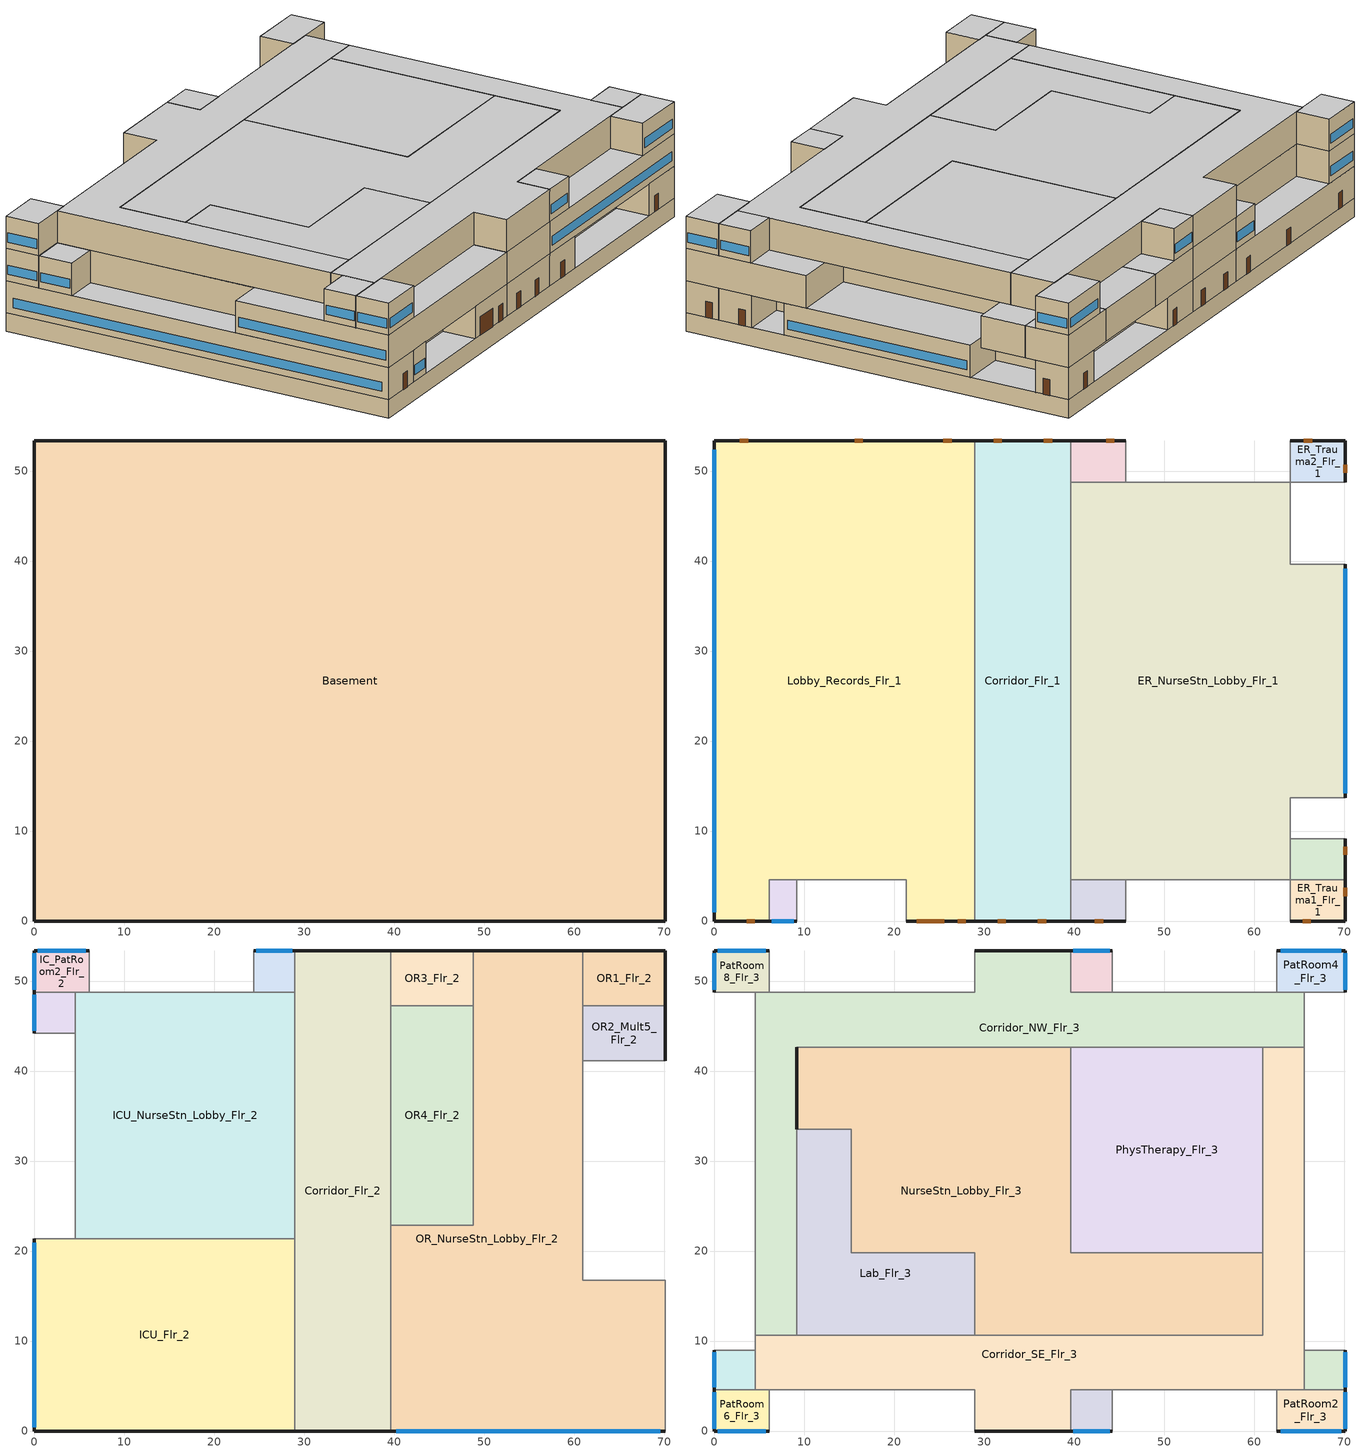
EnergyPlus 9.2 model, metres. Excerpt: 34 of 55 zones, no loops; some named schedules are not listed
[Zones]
Basement
 floor othersidecoefficients (ext_slab_8in_with_carpet): 70.1,53.34 70.1,0 0,0 0,53.34 z-2.44
 wall othersidecoefficients (basement_wall): 70.1,53.34 0,53.34 0,0 70.1,0 70.1,53.34 z-2.44:0
 ceiling adiabatic (int_slab_ceiling): 0,0 70.1,0 70.1,53.34 0,53.34 z0
ER_Exam1_Mult4_Flr_1
 floor adiabatic (int_slab_floor): 45.72,4.57 45.72,0 39.62,0 39.62,4.57 z0
 wall outside (nonres_ext_wall): 39.62,0 45.72,0 z0:4.27
 wall adiabatic (int_wall): 45.72,0 45.72,4.57 39.62,4.57 39.62,0 z0:4.27
 door (Swinging Door_con): 42.29,0 43.2,0 z0:2.13
 ceiling adiabatic (int_slab_ceiling): 39.62,4.57 39.62,0 45.72,0 45.72,4.57 z4.27
ER_Trauma1_Flr_1
 floor adiabatic (int_slab_floor): 70.1,4.57 70.1,0 64.01,0 64.01,4.57 z0
 wall outside (nonres_ext_wall): 64.01,0 70.1,0 70.1,4.57 z0:4.27
 wall adiabatic (int_wall): 70.1,4.57 64.01,4.57 64.01,0 z0:4.27
 door (Swinging Door_con): 70.1,2.76 70.1,3.67 / 65.38,0 66.29,0 z0:2.13
 ceiling adiabatic (int_slab_ceiling): 64.01,4.57 64.01,0 70.1,0 70.1,4.57 z4.27
ER_Exam3_Mult4_Flr_1
 floor adiabatic (int_slab_floor): 70.1,9.14 70.1,4.57 64.01,4.57 64.01,9.14 z0
 wall outside (nonres_ext_wall): 70.1,4.57 70.1,9.14 z0:4.27
 wall adiabatic (int_wall): 70.1,9.14 64.01,9.14 64.01,4.57 70.1,4.57 z0:4.27
 door (Swinging Door_con): 70.1,7.36 70.1,8.27 z0:2.13
 ceiling adiabatic (int_slab_ceiling): 64.01,9.14 64.01,4.57 70.1,4.57 70.1,9.14 z4.27
ER_Trauma2_Flr_1
 floor adiabatic (int_slab_floor): 70.1,53.34 70.1,48.77 64.01,48.77 64.01,53.34 z0
 wall outside (nonres_ext_wall): 70.1,48.77 70.1,53.34 64.01,53.34 z0:4.27
 wall adiabatic (int_wall): 64.01,53.34 64.01,48.77 70.1,48.77 z0:4.27
 door (Swinging Door_con): 70.1,49.79 70.1,50.7 / 66.43,53.34 65.52,53.34 z0:2.13
 ceiling adiabatic (int_slab_ceiling): 64.01,53.34 64.01,48.77 70.1,48.77 70.1,53.34 z4.27
ER_Triage_Mult4_Flr_1
 floor adiabatic (int_slab_floor): 45.72,53.34 45.72,48.77 39.62,48.77 39.62,53.34 z0
 wall outside (nonres_ext_wall): 45.72,53.34 39.62,53.34 z0:4.27
 wall adiabatic (int_wall): 39.62,53.34 39.62,48.77 45.72,48.77 45.72,53.34 z0:4.27
 door (Swinging Door_con): 44.45,53.34 43.53,53.34 z0:2.13
 ceiling adiabatic (int_slab_ceiling): 39.62,53.34 39.62,48.77 45.72,48.77 45.72,53.34 z4.27
Office1_Mult4_Flr_1
 floor adiabatic (int_slab_floor): 9.14,4.57 9.14,0 6.1,0 6.1,4.57 z0
 wall outside (nonres_ext_wall): 6.1,0 9.14,0 z0:4.27
 wall adiabatic (int_wall): 9.14,0 9.14,4.57 6.1,4.57 6.1,0 z0:4.27
 window (Window_U_0.42_SHGC_0.40): 6.41,0 8.84,0 z0.91:2.13
 ceiling adiabatic (int_slab_ceiling): 6.1,4.57 6.1,0 9.14,0 9.14,4.57 z4.27
Lobby_Records_Flr_1
 floor adiabatic (int_slab_floor): 0,0 0,53.34 28.96,53.34 28.96,0 21.34,0 21.34,4.57 6.1,4.57 6.1,0 z0
 wall outside (nonres_ext_wall): 28.96,53.34 0,53.34 0,0 6.1,0 / 21.34,0 28.96,0 z0:4.27
 wall adiabatic (int_wall): 6.1,0 6.1,4.57 21.34,4.57 21.34,0 z0:4.27
 wall to Corridor_Flr_1 (Air_Wall): 28.96,15.24 28.96,53.34 z0:4.27
 wall to Corridor_Flr_1 (int_wall): 28.96,0 28.96,15.24 z0:4.27
 window (Window_U_0.40_SHGC_0.38): 0,52.34 0,1 z0.91:2.13
 door (Swinging Door_con): 3.59,0 4.5,0 / 27.05,0 27.97,0 / 26.37,53.34 25.46,53.34 / 3.75,53.34 2.84,53.34 / 16.51,53.34 15.59,53.34 z0:2.13
 door (Overhead Door_con): 22.48,0 25.53,0 z0:2.44
 ceiling adiabatic (int_slab_ceiling): 0,0 6.1,0 6.1,4.57 21.34,4.57 21.34,0 28.96,0 28.96,53.34 0,53.34 z4.27
Corridor_Flr_1
 floor adiabatic (int_slab_floor): 39.62,53.34 39.62,0 28.96,0 28.96,53.34 z0
 wall outside (nonres_ext_wall): 39.62,53.34 28.96,53.34 / 28.96,0 39.62,0 z0:4.27
 wall adiabatic (int_wall): 39.62,0 39.62,53.34 z0:4.27
 door (Swinging Door_con): 35.95,0 36.87,0 / 31.97,53.34 31.05,53.34 / 31.5,0 32.41,0 / 37.53,53.34 36.62,53.34 z0:2.13
 ceiling adiabatic (int_slab_ceiling): 28.96,53.34 28.96,0 39.62,0 39.62,53.34 z4.27
ER_NurseStn_Lobby_Flr_1
 floor adiabatic (int_slab_floor): 39.62,4.57 39.62,48.77 64.01,48.77 64.01,39.62 70.1,39.62 70.1,13.72 64.01,13.72 64.01,4.57 z0
 wall outside (nonres_ext_wall): 70.1,13.72 70.1,39.62 z0:4.27
 wall adiabatic (int_wall): 70.1,39.62 64.01,39.62 64.01,48.77 39.62,48.77 39.62,4.57 64.01,4.57 64.01,13.72 70.1,13.72 z0:4.27
 window (Window_U_0.40_SHGC_0.38): 70.1,14.2 70.1,39.14 z0.91:2.13
 ceiling adiabatic (int_slab_ceiling): 39.62,4.57 64.01,4.57 64.01,13.72 70.1,13.72 70.1,39.62 64.01,39.62 64.01,48.77 39.62,48.77 z4.27
OR1_Flr_2
 floor adiabatic (int_slab_floor): 70.1,53.34 70.1,47.24 60.96,47.24 60.96,53.34 z4.27
 wall outside (nonres_ext_wall): 70.1,47.24 70.1,53.34 60.96,53.34 z4.27:8.54
 wall adiabatic (int_wall): 60.96,53.34 60.96,47.24 70.1,47.24 z4.27:8.54
 ceiling adiabatic (int_slab_ceiling): 60.96,53.34 60.96,47.24 70.1,47.24 70.1,53.34 z8.54
OR2_Mult5_Flr_2
 floor adiabatic (int_slab_floor): 70.1,47.24 70.1,41.15 60.96,41.15 60.96,47.24 z4.27
 wall outside (nonres_ext_wall): 70.1,41.15 70.1,47.24 z4.27:8.54
 wall adiabatic (int_wall): 70.1,47.24 60.96,47.24 60.96,41.15 70.1,41.15 z4.27:8.54
 ceiling adiabatic (int_slab_ceiling): 60.96,47.24 60.96,41.15 70.1,41.15 70.1,47.24 z8.54
OR3_Flr_2
 floor adiabatic (int_slab_floor): 48.77,53.34 48.77,47.24 39.62,47.24 39.62,53.34 z4.27
 wall outside (nonres_ext_wall): 48.77,53.34 39.62,53.34 z4.27:8.54
 wall adiabatic (int_wall): 39.62,53.34 39.62,47.24 48.77,47.24 48.77,53.34 z4.27:8.54
 ceiling adiabatic (int_slab_ceiling): 39.62,53.34 39.62,47.24 48.77,47.24 48.77,53.34 z8.54
OR4_Flr_2
 floor adiabatic (int_slab_floor): 48.77,47.24 48.77,22.86 39.62,22.86 39.62,47.24 z4.27
 wall adiabatic (int_wall): 48.77,47.24 39.62,47.24 39.62,22.86 48.77,22.86 48.77,47.24 z4.27:8.54
 ceiling adiabatic (int_slab_ceiling): 39.62,47.24 39.62,22.86 48.77,22.86 48.77,47.24 z8.54
IC_PatRoom1_Mult5_Flr_2
 floor adiabatic (int_slab_floor): 28.96,53.34 28.96,48.77 24.38,48.77 24.38,53.34 z4.27
 wall outside (nonres_ext_wall): 28.96,53.34 24.38,53.34 z4.27:8.54
 wall adiabatic (int_wall): 24.38,53.34 24.38,48.77 28.96,48.77 28.96,53.34 z4.27:8.54
 window (Window_U_0.40_SHGC_0.38): 28.68,53.34 24.66,53.34 z5.18:6.4
 ceiling adiabatic (int_slab_ceiling): 24.38,53.34 24.38,48.77 28.96,48.77 28.96,53.34 z8.54
IC_PatRoom2_Flr_2
 floor adiabatic (int_slab_floor): 6.1,53.34 6.1,48.77 0,48.77 0,53.34 z4.27
 wall outside (nonres_ext_wall): 6.1,53.34 0,53.34 0,48.77 z4.27:8.54
 wall adiabatic (int_wall): 0,48.77 6.1,48.77 6.1,53.34 z4.27:8.54
 window (Window_U_0.40_SHGC_0.38): 5.73,53.34 0.37,53.34 / 0,53.07 0,49.04 z5.18:6.4
 ceiling adiabatic (int_slab_ceiling): 0,53.34 0,48.77 6.1,48.77 6.1,53.34 z8.54
IC_PatRoom3_Mult6_Flr_2
 floor adiabatic (int_slab_floor): 4.57,48.77 4.57,44.2 0,44.2 0,48.77 z4.27
 wall outside (nonres_ext_wall): 0,48.77 0,44.2 z4.27:8.54
 wall adiabatic (int_wall): 0,44.2 4.57,44.2 4.57,48.77 0,48.77 z4.27:8.54
 window (Window_U_0.40_SHGC_0.38): 0,48.49 0,44.47 z5.18:6.4
 ceiling adiabatic (int_slab_ceiling): 0,48.77 0,44.2 4.57,44.2 4.57,48.77 z8.54
ICU_Flr_2
 floor adiabatic (int_slab_floor): 28.96,21.34 28.96,0 0,0 0,21.34 z4.27
 wall outside (nonres_ext_wall): 0,21.34 0,0 28.96,0 z4.27:8.54
 wall adiabatic (int_wall): 28.96,0 28.96,21.34 0,21.34 z4.27:8.54
 window (Window_U_0.40_SHGC_0.38): 0,20.94 0,0.4 z5.18:6.4
 ceiling adiabatic (int_slab_ceiling): 0,21.34 0,0 28.96,0 28.96,21.34 z8.54
ICU_NurseStn_Lobby_Flr_2
 floor adiabatic (int_slab_floor): 4.57,21.34 4.57,48.77 28.96,48.77 28.96,21.34 z4.27
 wall adiabatic (int_wall): 28.96,48.77 4.57,48.77 4.57,21.34 28.96,21.34 28.96,48.77 z4.27:8.54
 ceiling adiabatic (int_slab_ceiling): 4.57,21.34 28.96,21.34 28.96,48.77 4.57,48.77 z8.54
Corridor_Flr_2
 floor adiabatic (int_slab_floor): 39.62,53.34 39.62,0 28.96,0 28.96,53.34 z4.27
 wall outside (nonres_ext_wall): 39.62,53.34 28.96,53.34 / 28.96,0 39.62,0 z4.27:8.54
 wall adiabatic (int_wall): 39.62,0 39.62,53.34 / 28.96,53.34 28.96,0 z4.27:8.54
 ceiling adiabatic (int_slab_ceiling): 28.96,53.34 28.96,0 39.62,0 39.62,53.34 z8.54
OR_NurseStn_Lobby_Flr_2
 floor adiabatic (int_slab_floor): 39.62,0 39.62,22.86 48.77,22.86 48.77,53.34 60.96,53.34 60.96,16.76 70.1,16.76 70.1,0 z4.27
 wall outside (nonres_ext_wall): 60.96,53.34 48.77,53.34 / 39.62,0 70.1,0 z4.27:8.54
 wall adiabatic (int_wall): 48.77,53.34 48.77,22.86 39.62,22.86 39.62,0 / 70.1,0 70.1,16.76 60.96,16.76 60.96,53.34 z4.27:8.54
 window (Window_U_0.42_SHGC_0.40): 40.2,0 69.53,0 z5.18:6.4
 ceiling adiabatic (int_slab_ceiling): 39.62,0 70.1,0 70.1,16.76 60.96,16.76 60.96,53.34 48.77,53.34 48.77,22.86 39.62,22.86 z8.54
PatRoom1_Mult10_Flr_3
 floor adiabatic (int_slab_floor): 44.2,4.57 44.2,0 39.62,0 39.62,4.57 z8.54
 wall outside (res_ext_wall): 39.62,0 44.2,0 z8.54:12.8
 wall adiabatic (int_wall): 44.2,0 44.2,4.57 39.62,4.57 39.62,0 z8.54:12.8
 window (Window_U_0.42_SHGC_0.40): 39.9,0 43.92,0 z9.45:10.67
 ceiling adiabatic (int_slab_ceiling): 39.62,4.57 39.62,0 44.2,0 44.2,4.57 z12.8
PatRoom2_Flr_3
 floor adiabatic (int_slab_floor): 70.1,4.57 70.1,0 62.48,0 62.48,4.57 z8.54
 wall outside (res_ext_wall): 62.48,0 70.1,0 70.1,4.57 z8.54:12.8
 wall adiabatic (int_wall): 70.1,4.57 62.48,4.57 62.48,0 z8.54:12.8
 window (Window_U_0.40_SHGC_0.38): 70.1,0.27 70.1,4.3 z9.45:10.67
 window (Window_U_0.42_SHGC_0.40): 62.94,0 69.65,0 z9.45:10.67
 ceiling adiabatic (int_slab_ceiling): 62.48,4.57 62.48,0 70.1,0 70.1,4.57 z12.8
PatRoom3_Mult10_Flr_3
 floor adiabatic (int_slab_floor): 70.1,8.99 70.1,4.57 65.53,4.57 65.53,8.99 z8.54
 wall outside (res_ext_wall): 70.1,4.57 70.1,8.99 z8.54:12.8
 wall adiabatic (int_wall): 70.1,8.99 65.53,8.99 65.53,4.57 70.1,4.57 z8.54:12.8
 window (Window_U_0.40_SHGC_0.38): 70.1,4.84 70.1,8.73 z9.45:10.67
 ceiling adiabatic (int_slab_ceiling): 65.53,8.99 65.53,4.57 70.1,4.57 70.1,8.99 z12.8
PatRoom4_Flr_3
 floor adiabatic (int_slab_floor): 70.1,53.34 70.1,48.77 62.48,48.77 62.48,53.34 z8.54
 wall outside (res_ext_wall): 70.1,48.77 70.1,53.34 62.48,53.34 z8.54:12.8
 wall adiabatic (int_wall): 62.48,53.34 62.48,48.77 70.1,48.77 z8.54:12.8
 window (Window_U_0.40_SHGC_0.38): 69.65,53.34 62.94,53.34 / 70.1,49.04 70.1,53.07 z9.45:10.67
 ceiling adiabatic (int_slab_ceiling): 62.48,53.34 62.48,48.77 70.1,48.77 70.1,53.34 z12.8
PatRoom5_Mult10_Flr_3
 floor adiabatic (int_slab_floor): 44.2,53.34 44.2,48.77 39.62,48.77 39.62,53.34 z8.54
 wall outside (res_ext_wall): 44.2,53.34 39.62,53.34 z8.54:12.8
 wall adiabatic (int_wall): 39.62,53.34 39.62,48.77 44.2,48.77 44.2,53.34 z8.54:12.8
 window (Window_U_0.40_SHGC_0.38): 43.92,53.34 39.9,53.34 z9.45:10.67
 ceiling adiabatic (int_slab_ceiling): 39.62,53.34 39.62,48.77 44.2,48.77 44.2,53.34 z12.8
PhysTherapy_Flr_3
 floor adiabatic (int_slab_floor): 60.96,42.67 60.96,19.81 39.62,19.81 39.62,42.67 z8.54
 wall to Corridor_NW_Flr_3 (int_wall): 60.96,42.67 39.62,42.67 z8.54:12.8
 wall to Corridor_SE_Flr_3 (int_wall): 60.96,19.81 60.96,42.67 z8.54:12.8
 wall to NurseStn_Lobby_Flr_3 (int_wall): 39.62,42.67 39.62,19.81 60.96,19.81 z8.54:12.8
 ceiling adiabatic (int_slab_ceiling): 39.62,42.67 39.62,19.81 60.96,19.81 60.96,42.67 z12.8
PatRoom6_Flr_3
 floor adiabatic (int_slab_floor): 6.1,4.57 6.1,0 0,0 0,4.57 z8.54
 wall outside (res_ext_wall): 0,4.57 0,0 6.1,0 z8.54:12.8
 wall adiabatic (int_wall): 6.1,0 6.1,4.57 0,4.57 z8.54:12.8
 window (Window_U_0.42_SHGC_0.40): 0.37,0 5.73,0 z9.45:10.67
 window (Window_U_0.40_SHGC_0.38): 0,4.3 0,0.27 z9.45:10.67
 ceiling adiabatic (int_slab_ceiling): 0,4.57 0,0 6.1,0 6.1,4.57 z12.8
PatRoom7_Mult10_Flr_3
 floor adiabatic (int_slab_floor): 4.57,8.99 4.57,4.57 0,4.57 0,8.99 z8.54
 wall outside (res_ext_wall): 0,8.99 0,4.57 z8.54:12.8
 wall adiabatic (int_wall): 0,4.57 4.57,4.57 4.57,8.99 0,8.99 z8.54:12.8
 window (Window_U_0.40_SHGC_0.38): 0,8.73 0,4.84 z9.45:10.67
 ceiling adiabatic (int_slab_ceiling): 0,8.99 0,4.57 4.57,4.57 4.57,8.99 z12.8
PatRoom8_Flr_3
 floor adiabatic (int_slab_floor): 6.1,53.34 6.1,48.77 0,48.77 0,53.34 z8.54
 wall outside (res_ext_wall): 6.1,53.34 0,53.34 0,48.77 z8.54:12.8
 wall adiabatic (int_wall): 0,48.77 6.1,48.77 6.1,53.34 z8.54:12.8
 window (Window_U_0.40_SHGC_0.38): 5.73,53.34 0.37,53.34 / 0,53.07 0,49.04 z9.45:10.67
 ceiling adiabatic (int_slab_ceiling): 0,53.34 0,48.77 6.1,48.77 6.1,53.34 z12.8
NurseStn_Lobby_Flr_3
 floor adiabatic (int_slab_floor): 9.14,42.67 39.62,42.67 39.62,19.81 60.96,19.81 60.96,10.67 28.96,10.67 28.96,19.81 15.24,19.81 15.24,33.53 9.14,33.53 z8.54
 wall outside (Air_Wall): 9.14,42.67 9.14,33.53 z8.54:12.8
 wall to Corridor_NW_Flr_3 (Air_Wall): 39.62,42.67 9.14,42.67 z8.54:12.8
 wall to Corridor_SE_Flr_3 (Air_Wall): 28.96,10.67 60.96,10.67 60.96,19.81 z8.54:12.8
 wall to Lab_Flr_3 (int_wall): 9.14,33.53 15.24,33.53 15.24,19.81 28.96,19.81 28.96,10.67 z8.54:12.8
 ceiling adiabatic (int_slab_ceiling): 9.14,42.67 9.14,33.53 15.24,33.53 15.24,19.81 28.96,19.81 28.96,10.67 60.96,10.67 60.96,19.81 39.62,19.81 39.62,42.67 z12.8
Lab_Flr_3
 floor adiabatic (int_slab_floor): 9.14,33.53 15.24,33.53 15.24,19.81 28.96,19.81 28.96,10.67 9.14,10.67 z8.54
 wall to Corridor_SE_Flr_3 (int_wall): 9.14,10.67 28.96,10.67 z8.54:12.8
 wall to Corridor_NW_Flr_3 (int_wall): 9.14,33.58 9.14,10.67 z8.54:12.8
 ceiling adiabatic (int_slab_ceiling): 9.14,33.53 9.14,10.67 28.96,10.67 28.96,19.81 15.24,19.81 15.24,33.53 z12.8
Corridor_SE_Flr_3
 floor adiabatic (int_slab_floor): 4.57,4.57 4.57,10.67 60.96,10.67 60.96,42.67 65.53,42.67 65.53,4.57 39.62,4.57 39.62,0 28.96,0 28.96,4.57 z8.54
 wall outside (res_ext_wall): 28.96,0 39.62,0 z8.54:12.8
 wall adiabatic (int_wall): 39.62,0 39.62,4.57 65.53,4.57 65.53,42.67 / 4.57,10.67 4.57,4.57 28.96,4.57 28.96,0 z8.54:12.8
 wall to Corridor_NW_Flr_3 (Air_Wall): 65.53,42.67 60.96,42.67 / 9.14,10.67 4.57,10.67 z8.54:12.8
 ceiling adiabatic (int_slab_ceiling): 4.57,4.57 28.96,4.57 28.96,0 39.62,0 39.62,4.57 65.53,4.57 65.53,42.67 60.96,42.67 60.96,10.67 4.57,10.67 z12.8
Corridor_NW_Flr_3
 floor adiabatic (int_slab_floor): 4.57,10.67 4.57,48.77 28.96,48.77 28.96,53.34 39.62,53.34 39.62,48.77 65.53,48.77 65.53,42.67 9.14,42.67 9.14,10.67 z8.54
 wall outside (Air_Wall): 9.14,33.58 9.14,42.67 z8.54:12.8
 wall outside (res_ext_wall): 39.62,53.34 28.96,53.34 z8.54:12.8
 wall adiabatic (int_wall): 65.53,42.67 65.53,48.77 39.62,48.77 39.62,53.34 / 28.96,53.34 28.96,48.77 4.57,48.77 4.57,10.67 z8.54:12.8
 ceiling adiabatic (int_slab_ceiling): 4.57,10.67 9.14,10.67 9.14,42.67 65.53,42.67 65.53,48.77 39.62,48.77 39.62,53.34 28.96,53.34 28.96,48.77 4.57,48.77 z12.8
[Building]
Hospital: North Axis {deg}=-90; Terrain=City; Loads Convergence Tolerance Value=0.04; Temperature Convergence Tolerance Value {deltaC}=0.2; Solar Distribution=FullInteriorAndExterior; Maximum Number of Warmup Days=25; Minimum Number of Warmup Days=6
[Site:Location]
Xian_Shaanxi_CHN Design_Conditions: Latitude {deg}=34.3; Longitude {deg}=108.93; Time Zone {hr}=8; Elevation {m}=397.5
[SizingPeriod:DesignDay] Month=1; Day of Month=21; Day Type=WinterDesignDay; Daily Dry-Bulb Temperature Range {deltaC}=0; Dry-Bulb Temperature Range Modifier Type=DefaultMultipliers; Barometric Pressure {Pa}=96640; Wind Speed {m/s}=1.1; Wind Direction {deg}=70; Rain Indicator=No; Snow Indicator=No; Daylight Saving Time Indicator=No; Solar Model Indicator=ASHRAEClearSky; Sky Clearness=0
Name | Maximum Dry-Bulb Temperature {C} | Humidity Condition Type | Wetbulb or DewPoint at Maximum Dry-Bulb {C}
Xian Ann Htg 99.6% Condns DB | -6.3 | Wetbulb | -6.3
Xian Ann Htg 99% Condns DB | -4.8 | Wetbulb | -4.8
Xian Ann Hum_n 99.6% Condns DP=>MCDB | 1.6 | Dewpoint | -18.1
Xian Ann Hum_n 99% Condns DP=>MCDB | 1.7 | Dewpoint | -15.3
[Site:WaterMainsTemperature]
Calculation Method=Correlation; Annual Average Outdoor Air Temperature {C}=9.95; Maximum Difference In Monthly Average Outdoor Air Temperatures {deltaC}=23.7
[Material]
Name | Roughness | Thickness {m} | Conductivity {W/m-K} | Density {kg/m3} | Specific Heat {J/kg-K} | Thermal Absorptance | Solar Absorptance | Visible Absorptance
Std Wood 6inch | MediumSmooth | 0.15 | 0.12 | 540 | 1210 | 0.9 | 0.7 | 0.7
G01 13mm gypsum board | Smooth | 0.0127 | 0.16 | 800 | 1090 | 0.9 | 0.7 | 0.5
200mm Normalweight concrete wall; 200mm Normalweight concrete floor | MediumRough | 0.2032 | 2.31 | 2322 | 832
100mm Normalweight concrete floor | MediumRough | 0.1016 | 2.31 | 2322 | 832
M10 200mm concrete block basement wall | MediumRough | 0.2032 | 1.326 | 1842 | 912
[Material:NoMass] Thermal Absorptance=0.9; Solar Absorptance=0.7
Name | Roughness | Thermal Resistance {m2-K/W} | Visible Absorptance
Opaque Door panel_con | MediumRough | 0.475964 | 0.7
Overhead Door_con Panel | MediumRough | 0.567742 | 0.7
CP02 CARPET PAD | VeryRough | 0.21648 | 0.8
Air_Wall_Material | Rough | 0.207949
Nonres_Exterior_Wall_Insulation | MediumSmooth | 1.63975 | 0.7
Res_Exterior_Wall_Insulation | MediumSmooth | 1.88434 | 0.7
[WindowMaterial:Glazing] Optical Data Type=SpectralAverage; Infrared Transmittance at Normal Incidence=0; Front Side Infrared Hemispherical Emissivity=0.84
Name | Thickness {m} | Solar Transmittance at Normal Incidence | Front Side Solar Reflectance at Normal Incidence | Back Side Solar Reflectance at Normal Incidence | Visible Transmittance at Normal Incidence | Front Side Visible Reflectance at Normal Incidence | Back Side Visible Reflectance at Normal Incidence | Back Side Infrared Hemispherical Emissivity | Conductivity {W/m-K}
CLEAR 6MM | 0.006 | 0.775 | 0.071 | 0.071 | 0.881 | 0.08 | 0.08 | 0.84 | 0.9
LoE TINT 6MM | 0.006 | 0.36 | 0.093 | 0.2 | 0.5 | 0.035 | 0.054 | 0.1 | 0.9
Glass_102_LayerAvg | 0.003048 | 0.833848 | 0.0747638 | 0.0748545 | 0.89926 | 0.082563 | 0.082564 | 0.84 | 1
Glass_8652_LayerAvg | 0.003059 | 0.343691 | 0.298987 | 0.462105 | 0.487937 | 0.209449 | 0.306829 | 0.39 | 0.962
[WindowMaterial:Gas] Gas Type=Air
Name | Thickness {m}
AIR 6MM | 0.0063
Gap_1_W_0_0127 | 0.0127
[Construction]
Swinging Door_con: Opaque Door panel_con
Overhead Door_con: Overhead Door_con Panel
InteriorFurnishings: Std Wood 6inch
Air_Wall: Air_Wall_Material
int_wall: G01 13mm gypsum board, G01 13mm gypsum board
ext_slab_8in_with_carpet: 200mm Normalweight concrete floor, CP02 CARPET PAD
int_slab_floor: 100mm Normalweight concrete floor, CP02 CARPET PAD
int_slab_ceiling: CP02 CARPET PAD, 100mm Normalweight concrete floor
basement_wall: M10 200mm concrete block basement wall
nonres_ext_wall: 200mm Normalweight concrete wall, Nonres_Exterior_Wall_Insulation, G01 13mm gypsum board
res_ext_wall: 200mm Normalweight concrete wall, Res_Exterior_Wall_Insulation, G01 13mm gypsum board
Window_U_0.42_SHGC_0.40: LoE TINT 6MM, AIR 6MM, CLEAR 6MM
Window_U_0.40_SHGC_0.38: Glass_8652_LayerAvg, Gap_1_W_0_0127, Glass_102_LayerAvg
[Zone] Type=1; Floor Area {m2}=autocalculate; Part of Total Floor Area=YES
Name | Multiplier | Ceiling Height {m} | Volume {m3}
Basement | 1 | 2.439 | 9120.27
ER_Exam1_Mult4_Flr_1; ER_Exam3_Mult4_Flr_1; ER_Triage_Mult4_Flr_1 | 4 | 4.2683 | 118.96
ER_Trauma1_Flr_1; ER_Trauma2_Flr_1; IC_PatRoom2_Flr_2; PatRoom6_Flr_3; PatRoom8_Flr_3 | 1 | 4.2683 | 118.96
Office1_Mult4_Flr_1 | 5 | 4.2683 | 59.5
Lobby_Records_Flr_1 | 1 | 4.2683 | 6294.92
Corridor_Flr_1; Corridor_Flr_2 | 1 | 4.2683 | 2428.79
ER_NurseStn_Lobby_Flr_1 | 1 | 4.2683 | 5273.95
OR1_Flr_2; OR3_Flr_2 | 1 | 4.2683 | 237.91
OR2_Mult5_Flr_2 | 5 | 4.2683 | 237.91
OR4_Flr_2 | 1 | 4.2683 | 951.7
IC_PatRoom1_Mult5_Flr_2 | 5 | 4.2683 | 89.21
IC_PatRoom3_Mult6_Flr_2 | 6 | 4.2683 | 89.21
ICU_Flr_2 | 1 | 4.2683 | 2637.63
ICU_NurseStn_Lobby_Flr_2 | 1 | 4.2683 | 2854.51
OR_NurseStn_Lobby_Flr_2 | 1 | 4.2683 | 4322.24
PatRoom1_Mult10_Flr_3; PatRoom5_Mult10_Flr_3 | 10 | 4.2683 | 89.21
PatRoom2_Flr_3; PatRoom4_Flr_3 | 1 | 4.2683 | 148.71
PatRoom3_Mult10_Flr_3; PatRoom7_Mult10_Flr_3 | 10 | 4.2683 | 86.26
PhysTherapy_Flr_3 | 1 | 4.2683 | 2081.82
NurseStn_Lobby_Flr_3 | 1 | 4.2683 | 3866.25
Lab_Flr_3 | 1 | 4.2683 | 1129.43
Corridor_SE_Flr_3; Corridor_NW_Flr_3 | 1 | 4.2683 | 2418.88
[InternalMass] Construction=InteriorFurnishings
Name | Zone or ZoneList | Surface Area {m2}
Basement_InternalMass_1 | Basement | 7478.69
ER_Exam1_Mult4_Flr_1_InternalMass_1 | ER_Exam1_Mult4_Flr_1 | 55.7418
ER_Trauma1_Flr_1_InternalMass_1 | ER_Trauma1_Flr_1 | 55.7418
ER_Exam3_Mult4_Flr_1_InternalMass_1 | ER_Exam3_Mult4_Flr_1 | 55.7418
ER_Trauma2_Flr_1_InternalMass_1 | ER_Trauma2_Flr_1 | 55.7418
ER_Triage_Mult4_Flr_1_InternalMass_1 | ER_Triage_Mult4_Flr_1 | 55.7418
Office1_Mult4_Flr_1_InternalMass_1 | Office1_Mult4_Flr_1 | 27.8709
Lobby_Records_Flr_1_InternalMass_1 | Lobby_Records_Flr_1 | 2949.62
Corridor_Flr_1_InternalMass_1 | Corridor_Flr_1 | 1138.06
ER_NurseStn_Lobby_Flr_1_InternalMass_1 | ER_NurseStn_Lobby_Flr_1 | 2471.22
OR1_Flr_2_InternalMass_1 | OR1_Flr_2 | 111.4836
OR2_Mult5_Flr_2_InternalMass_1 | OR2_Mult5_Flr_2 | 111.4836
OR3_Flr_2_InternalMass_1 | OR3_Flr_2 | 111.4836
OR4_Flr_2_InternalMass_1 | OR4_Flr_2 | 445.9346
IC_PatRoom1_Mult5_Flr_2_InternalMass_1 | IC_PatRoom1_Mult5_Flr_2 | 41.8064
IC_PatRoom2_Flr_2_InternalMass_1 | IC_PatRoom2_Flr_2 | 55.7418
IC_PatRoom3_Mult6_Flr_2_InternalMass_1 | IC_PatRoom3_Mult6_Flr_2 | 41.8064
ICU_Flr_2_InternalMass_1 | ICU_Flr_2 | 1235.93
ICU_NurseStn_Lobby_Flr_2_InternalMass_1 | ICU_NurseStn_Lobby_Flr_2 | 1337.54
Corridor_Flr_2_InternalMass_1 | Corridor_Flr_2 | 1138.06
OR_NurseStn_Lobby_Flr_2_InternalMass_1 | OR_NurseStn_Lobby_Flr_2 | 2025.29
PatRoom1_Mult10_Flr_3_InternalMass_1 | PatRoom1_Mult10_Flr_3 | 41.8064
PatRoom2_Flr_3_InternalMass_1 | PatRoom2_Flr_3 | 69.6773
PatRoom3_Mult10_Flr_3_InternalMass_1 | PatRoom3_Mult10_Flr_3 | 40.4165
PatRoom4_Flr_3_InternalMass_1 | PatRoom4_Flr_3 | 69.6773
PatRoom5_Mult10_Flr_3_InternalMass_1 | PatRoom5_Mult10_Flr_3 | 41.8064
PhysTherapy_Flr_3_InternalMass_1 | PhysTherapy_Flr_3 | 975.4819
PatRoom6_Flr_3_InternalMass_1 | PatRoom6_Flr_3 | 55.7418
PatRoom7_Mult10_Flr_3_InternalMass_1 | PatRoom7_Mult10_Flr_3 | 40.4165
PatRoom8_Flr_3_InternalMass_1 | PatRoom8_Flr_3 | 55.7418
NurseStn_Lobby_Flr_3_InternalMass_1 | NurseStn_Lobby_Flr_3 | 1811.61
Lab_Flr_3_InternalMass_1 | Lab_Flr_3 | 529.5473
Corridor_SE_Flr_3_InternalMass_1 | Corridor_SE_Flr_3 | 1133.42
Corridor_NW_Flr_3_InternalMass_1 | Corridor_NW_Flr_3 | 1133.42
[SurfaceProperty:OtherSideCoefficients] Combined Convective/Radiative Film Coefficient {W/m2-K}=0; Constant Temperature {C}=1; Constant Temperature Coefficient=1; External Dry-Bulb Temperature Coefficient=0; Ground Temperature Coefficient=0; Wind Speed Coefficient=0; Zone Air Temperature Coefficient=0; Sinusoidal Variation of Constant Temperature Coefficient=No; Period of Sinusoidal Variation {hr}=24
Name | Constant Temperature Schedule
surfPropOthSdCoefBasementAvgWall | scheduleOSCBasementWallSurfaceTemp
surfPropOthSdCoefBasementAvgFloor | scheduleOSCBasementFloorTemp
surfPropOthSdCoefBasementUpperWall | scheduleOSCBasementUpperWallTemp
surfPropOthSdCoefBasementLowerWall | scheduleOSCBasementLowerWallTemp
[People] Number of People Calculation Method=People; Fraction Radiant=0.3; Sensible Heat Fraction=AUTOCALCULATE; Activity Level Schedule=ACTIVITY_SCH; Enable ASHRAE 55 Comfort Warnings=No; Mean Radiant Temperature Calculation Type=ZoneAveraged; Work Efficiency Schedule=WORK_EFF_SCH; Clothing Insulation Calculation Method=ClothingInsulationSchedule; Clothing Insulation Schedule=CLOTHING_SCH; Air Velocity Schedule=AIR_VELO_SCH; Thermal Comfort Model 1 Type=FANGER
Name | Zone or ZoneList | Number of People Schedule | Number of People
Basement | Basement | BLDG_OCC_SCH | 100.5885
ER_Exam1_Mult4_Flr_1 | ER_Exam1_Mult4_Flr_1 | BLDG_OCC_EXTD_SCH | 5.9976
ER_Trauma1_Flr_1 | ER_Trauma1_Flr_1 | BLDG_OCC_EXTD_SCH | 5.9976
ER_Exam3_Mult4_Flr_1 | ER_Exam3_Mult4_Flr_1 | BLDG_OCC_EXTD_SCH | 5.9976
ER_Trauma2_Flr_1 | ER_Trauma2_Flr_1 | BLDG_OCC_EXTD_SCH | 5.9976
ER_Triage_Mult4_Flr_1 | ER_Triage_Mult4_Flr_1 | BLDG_OCC_EXTD_SCH | 5.9976
Office1_Mult4_Flr_1 | Office1_Mult4_Flr_1 | BLDG_OCC_SCH | 1.05
Lobby_Records_Flr_1 | Lobby_Records_Flr_1 | BLDG_OCC_SCH | 21.1586
Corridor_Flr_1 | Corridor_Flr_1 | BLDG_OCC_EXTD_SCH | 6.1228
ER_NurseStn_Lobby_Flr_1 | ER_NurseStn_Lobby_Flr_1 | BLDG_OCC_EXTD_SCH | 17.7269
OR1_Flr_2 | OR1_Flr_2 | BLDG_OCC_SCH | 2.9988
OR2_Mult5_Flr_2 | OR2_Mult5_Flr_2 | BLDG_OCC_SCH | 2.9988
OR3_Flr_2 | OR3_Flr_2 | BLDG_OCC_SCH | 2.9988
OR4_Flr_2 | OR4_Flr_2 | BLDG_OCC_SCH | 11.9956
IC_PatRoom1_Mult5_Flr_2 | IC_PatRoom1_Mult5_Flr_2 | BLDG_OCC_EXTD_SCH | 1.1244
IC_PatRoom2_Flr_2 | IC_PatRoom2_Flr_2 | BLDG_OCC_EXTD_SCH | 1.4994
IC_PatRoom3_Mult6_Flr_2 | IC_PatRoom3_Mult6_Flr_2 | BLDG_OCC_EXTD_SCH | 1.1244
ICU_Flr_2 | ICU_Flr_2 | BLDG_OCC_EXTD_SCH | 33.2462
ICU_NurseStn_Lobby_Flr_2 | ICU_NurseStn_Lobby_Flr_2 | BLDG_OCC_EXTD_SCH | 9.5946
Corridor_Flr_2 | Corridor_Flr_2 | BLDG_OCC_EXTD_SCH | 6.1228
OR_NurseStn_Lobby_Flr_2 | OR_NurseStn_Lobby_Flr_2 | BLDG_OCC_EXTD_SCH | 14.528
PatRoom1_Mult10_Flr_3 | PatRoom1_Mult10_Flr_3 | BLDG_OCC_EXTD_SCH | 1.1244
PatRoom2_Flr_3 | PatRoom2_Flr_3 | BLDG_OCC_EXTD_SCH | 1.8744
PatRoom3_Mult10_Flr_3 | PatRoom3_Mult10_Flr_3 | BLDG_OCC_EXTD_SCH | 1.0873
PatRoom4_Flr_3 | PatRoom4_Flr_3 | BLDG_OCC_EXTD_SCH | 1.8744
PatRoom5_Mult10_Flr_3 | PatRoom5_Mult10_Flr_3 | BLDG_OCC_EXTD_SCH | 1.1244
PhysTherapy_Flr_3 | PhysTherapy_Flr_3 | BLDG_OCC_SCH | 26.2404
PatRoom6_Flr_3 | PatRoom6_Flr_3 | BLDG_OCC_EXTD_SCH | 1.4994
PatRoom7_Mult10_Flr_3 | PatRoom7_Mult10_Flr_3 | BLDG_OCC_EXTD_SCH | 1.0873
PatRoom8_Flr_3 | PatRoom8_Flr_3 | BLDG_OCC_EXTD_SCH | 1.4994
NurseStn_Lobby_Flr_3 | NurseStn_Lobby_Flr_3 | BLDG_OCC_EXTD_SCH | 12.9952
Lab_Flr_3 | Lab_Flr_3 | BLDG_OCC_SCH | 14.2446
Corridor_SE_Flr_3 | Corridor_SE_Flr_3 | BLDG_OCC_EXTD_SCH | 6.0978
Corridor_NW_Flr_3 | Corridor_NW_Flr_3 | BLDG_OCC_EXTD_SCH | 6.0978
[Lights] Design Level Calculation Method=Watts/Area; Return Air Fraction=0; Fraction Radiant=0.7; Fraction Visible=0.2; Fraction Replaceable=1; Return Air Fraction Calculated from Plenum Temperature=No
Name | Zone or ZoneList | Schedule | Watts per Zone Floor Area {W/m2}
Basement_Lights | Basement | BLDG_LIGHT_OFFICE_BSMT_SCH | 8.50349
ER_Exam1_Mult4_Flr_1_Lights | ER_Exam1_Mult4_Flr_1 | BLDG_LIGHT_EXAM_SCH | 18.0834
ER_Trauma1_Flr_1_Lights | ER_Trauma1_Flr_1 | BLDG_LIGHT_EXTD_SCH | 18.0834
ER_Exam3_Mult4_Flr_1_Lights | ER_Exam3_Mult4_Flr_1 | BLDG_LIGHT_EXAM_SCH | 18.0834
ER_Trauma2_Flr_1_Lights | ER_Trauma2_Flr_1 | BLDG_LIGHT_EXTD_SCH | 18.0834
ER_Triage_Mult4_Flr_1_Lights | ER_Triage_Mult4_Flr_1 | BLDG_LIGHT_EXTD_SCH | 18.0834
Office1_Mult4_Flr_1_Lights | Office1_Mult4_Flr_1 | BLDG_LIGHT_OFFICE_SCH | 8.50349
Lobby_Records_Flr_1_Lights | Lobby_Records_Flr_1 | BLDG_LIGHT_LOBBYFLR1_SCH | 10.5594
Corridor_Flr_1_Lights | Corridor_Flr_1 | BLDG_LIGHT_CORRIDOR_SCH | 9.9028
ER_NurseStn_Lobby_Flr_1_Lights | ER_NurseStn_Lobby_Flr_1 | BLDG_LIGHT_NURSEFLR1_SCH | 9.53682
OR1_Flr_2_Lights | OR1_Flr_2 | BLDG_LIGHT_SCH | 23.3577
OR2_Mult5_Flr_2_Lights | OR2_Mult5_Flr_2 | BLDG_LIGHT_SCH | 23.3577
OR3_Flr_2_Lights | OR3_Flr_2 | BLDG_LIGHT_SCH | 23.3577
OR4_Flr_2_Lights | OR4_Flr_2 | BLDG_LIGHT_SCH | 23.3577
IC_PatRoom1_Mult5_Flr_2_Lights | IC_PatRoom1_Mult5_Flr_2 | BLDG_LIGHT_EXTD_SCH | 11.0868
IC_PatRoom2_Flr_2_Lights | IC_PatRoom2_Flr_2 | BLDG_LIGHT_EXTD_SCH | 11.0868
IC_PatRoom3_Mult6_Flr_2_Lights | IC_PatRoom3_Mult6_Flr_2 | BLDG_LIGHT_EXTD_SCH | 11.0868
ICU_Flr_2_Lights | ICU_Flr_2 | BLDG_LIGHT_EXTD_SCH | 11.0868
ICU_NurseStn_Lobby_Flr_2_Lights | ICU_NurseStn_Lobby_Flr_2 | BLDG_LIGHT_EXTD_SCH | 8.71877
Corridor_Flr_2_Lights | Corridor_Flr_2 | BLDG_LIGHT_CORRIDOR_SCH | 9.9028
OR_NurseStn_Lobby_Flr_2_Lights | OR_NurseStn_Lobby_Flr_2 | BLDG_LIGHT_NURSEFLR234_SCH | 9.94585
PatRoom1_Mult10_Flr_3_Lights | PatRoom1_Mult10_Flr_3 | BLDG_LIGHT_EXTD_SCH | 6.67362
PatRoom2_Flr_3_Lights | PatRoom2_Flr_3 | BLDG_LIGHT_EXTD_SCH | 6.67362
PatRoom3_Mult10_Flr_3_Lights | PatRoom3_Mult10_Flr_3 | BLDG_LIGHT_EXTD_SCH | 6.67362
PatRoom4_Flr_3_Lights | PatRoom4_Flr_3 | BLDG_LIGHT_EXTD_SCH | 6.67362
PatRoom5_Mult10_Flr_3_Lights | PatRoom5_Mult10_Flr_3 | BLDG_LIGHT_EXTD_SCH | 6.67362
PhysTherapy_Flr_3_Lights | PhysTherapy_Flr_3 | BLDG_LIGHT_RADIOLOGY_SCH | 9.04168
PatRoom6_Flr_3_Lights | PatRoom6_Flr_3 | BLDG_LIGHT_EXTD_SCH | 6.67362
PatRoom7_Mult10_Flr_3_Lights | PatRoom7_Mult10_Flr_3 | BLDG_LIGHT_EXTD_SCH | 6.67362
PatRoom8_Flr_3_Lights | PatRoom8_Flr_3 | BLDG_LIGHT_EXTD_SCH | 6.67362
NurseStn_Lobby_Flr_3_Lights | NurseStn_Lobby_Flr_3 | BLDG_LIGHT_NURSEFLR234_SCH | 9.94585
Lab_Flr_3_Lights | Lab_Flr_3 | BLDG_LIGHT_SCH | 15.6077
Corridor_SE_Flr_3_Lights | Corridor_SE_Flr_3 | BLDG_LIGHT_CORRIDOR_SCH | 9.9028
Corridor_NW_Flr_3_Lights | Corridor_NW_Flr_3 | BLDG_LIGHT_CORRIDOR_SCH | 9.9028
[ElectricEquipment] Design Level Calculation Method=EquipmentLevel; Fraction Latent=0; Fraction Radiant=0.5; Fraction Lost=0
Name | Zone or ZoneList | Schedule | Design Level {W}
Basement_MiscPlug_Equip | Basement | BLDG_EQUIP_SCH | 30176.5
ER_Exam1_Mult4_Flr_1_MiscPlug_Equip | ER_Exam1_Mult4_Flr_1 | BLDG_EQUIP_EXTD_SCH | 449.8365
ER_Trauma1_Flr_1_MiscPlug_Equip | ER_Trauma1_Flr_1 | BLDG_EQUIP_EXTD_SCH | 1199.56
ER_Exam3_Mult4_Flr_1_MiscPlug_Equip | ER_Exam3_Mult4_Flr_1 | BLDG_EQUIP_EXTD_SCH | 449.8365
ER_Trauma2_Flr_1_MiscPlug_Equip | ER_Trauma2_Flr_1 | BLDG_EQUIP_EXTD_SCH | 1199.56
ER_Triage_Mult4_Flr_1_MiscPlug_Equip | ER_Triage_Mult4_Flr_1 | BLDG_EQUIP_EXTD_SCH | 599.9803
Office1_Mult4_Flr_1_MiscPlug_Equip | Office1_Mult4_Flr_1 | BLDG_EQUIP_SCH | 164.9958
Lobby_Records_Flr_1_MiscPlug_Equip | Lobby_Records_Flr_1 | BLDG_EQUIP_SCH | 1592.8
ER_NurseStn_Lobby_Flr_1_MiscPlug_Equip | ER_NurseStn_Lobby_Flr_1 | BLDG_EQUIP_EXTD_SCH | 18077
OR1_Flr_2_MiscPlug_Equip | OR1_Flr_2 | BLDG_EQUIP_SCH | 2399.13
OR2_Mult5_Flr_2_MiscPlug_Equip | OR2_Mult5_Flr_2 | BLDG_EQUIP_SCH | 2399.13
OR3_Flr_2_MiscPlug_Equip | OR3_Flr_2 | BLDG_EQUIP_SCH | 2399.13
OR4_Flr_2_MiscPlug_Equip | OR4_Flr_2 | BLDG_EQUIP_SCH | 9596.51
IC_PatRoom1_Mult5_Flr_2_MiscPlug_Equip | IC_PatRoom1_Mult5_Flr_2 | BLDG_EQUIP_EXTD_SCH | 674.7548
IC_PatRoom2_Flr_2_MiscPlug_Equip | IC_PatRoom2_Flr_2 | BLDG_EQUIP_EXTD_SCH | 899.673
IC_PatRoom3_Mult6_Flr_2_MiscPlug_Equip | IC_PatRoom3_Mult6_Flr_2 | BLDG_EQUIP_EXTD_SCH | 674.7548
ICU_Flr_2_MiscPlug_Equip | ICU_Flr_2 | BLDG_EQUIP_EXTD_SCH | 19947.9
ICU_NurseStn_Lobby_Flr_2_MiscPlug_Equip | ICU_NurseStn_Lobby_Flr_2 | BLDG_EQUIP_EXTD_SCH | 14391.9
OR_NurseStn_Lobby_Flr_2_MiscPlug_Equip | OR_NurseStn_Lobby_Flr_2 | BLDG_EQUIP_EXTD_SCH | 11331.5
PatRoom1_Mult10_Flr_3_MiscPlug_Equip | PatRoom1_Mult10_Flr_3 | BLDG_EQUIP_EXTD_SCH | 449.8365
PatRoom2_Flr_3_MiscPlug_Equip | PatRoom2_Flr_3 | BLDG_EQUIP_EXTD_SCH | 749.7275
PatRoom3_Mult10_Flr_3_MiscPlug_Equip | PatRoom3_Mult10_Flr_3 | BLDG_EQUIP_EXTD_SCH | 434.8813
PatRoom4_Flr_3_MiscPlug_Equip | PatRoom4_Flr_3 | BLDG_EQUIP_EXTD_SCH | 749.7275
PatRoom5_Mult10_Flr_3_MiscPlug_Equip | PatRoom5_Mult10_Flr_3 | BLDG_EQUIP_EXTD_SCH | 449.8365
PhysTherapy_Flr_3_MiscPlug_Equip | PhysTherapy_Flr_3 | BLDG_EQUIP_SCH | 7872.14
PatRoom6_Flr_3_MiscPlug_Equip | PatRoom6_Flr_3 | BLDG_EQUIP_EXTD_SCH | 599.782
PatRoom7_Mult10_Flr_3_MiscPlug_Equip | PatRoom7_Mult10_Flr_3 | BLDG_EQUIP_EXTD_SCH | 434.8813
PatRoom8_Flr_3_MiscPlug_Equip | PatRoom8_Flr_3 | BLDG_EQUIP_EXTD_SCH | 599.782
NurseStn_Lobby_Flr_3_MiscPlug_Equip | NurseStn_Lobby_Flr_3 | BLDG_EQUIP_EXTD_SCH | 10136
Lab_Flr_3_MiscPlug_Equip | Lab_Flr_3 | BLDG_EQUIP_SCH | 11395.9
[Daylighting:Controls]
Lobby_Records_Flr_1_DaylCtrl: Zone=Lobby_Records_Flr_1; Daylighting Method=SplitFlux; Lighting Control Type=Stepped; Minimum Input Power Fraction for Continuous or ContinuousOff Dimming Control=0.3; Minimum Light Output Fraction for Continuous or ContinuousOff Dimming Control=0.2; Number of Stepped Control Steps=3; Probability Lighting will be Reset When Needed in Manual Stepped Control=1; Glare Calculation Daylighting Reference Point=Lobby_Records_Flr_1_DaylRefPt1; Glare Calculation Azimuth Angle of View Direction Clockwise from Zone y-Axis {deg}=270; Maximum Allowable Discomfort Glare Index=22; Daylighting Reference Point 1=Lobby_Records_Flr_1_DaylRefPt1; Fraction of Zone Controlled by Reference Point 1=0.15; Illuminance Setpoint at Reference Point 1 {lux}=375
[ZoneInfiltration:DesignFlowRate] Schedule=INFIL_SCH_PNNL; Design Flow Rate Calculation Method=Flow/ExteriorArea; Flow per Exterior Surface Area {m3/s-m2}=0.00056896; Constant Term Coefficient=0; Temperature Term Coefficient=0; Velocity Term Coefficient=0.224; Velocity Squared Term Coefficient=0
Name | Zone or ZoneList
Basement_Infiltration | Basement
ER_Exam1_Mult4_Flr_1_Infiltration | ER_Exam1_Mult4_Flr_1
ER_Trauma1_Flr_1_Infiltration | ER_Trauma1_Flr_1
ER_Exam3_Mult4_Flr_1_Infiltration | ER_Exam3_Mult4_Flr_1
ER_Trauma2_Flr_1_Infiltration | ER_Trauma2_Flr_1
ER_Triage_Mult4_Flr_1_Infiltration | ER_Triage_Mult4_Flr_1
Office1_Mult4_Flr_1_Infiltration | Office1_Mult4_Flr_1
Lobby_Records_Flr_1_Infiltration | Lobby_Records_Flr_1
Corridor_Flr_1_Infiltration | Corridor_Flr_1
ER_NurseStn_Lobby_Flr_1_Infiltration | ER_NurseStn_Lobby_Flr_1
OR1_Flr_2_Infiltration | OR1_Flr_2
OR2_Mult5_Flr_2_Infiltration | OR2_Mult5_Flr_2
OR3_Flr_2_Infiltration | OR3_Flr_2
OR4_Flr_2_Infiltration | OR4_Flr_2
IC_PatRoom1_Mult5_Flr_2_Infiltration | IC_PatRoom1_Mult5_Flr_2
IC_PatRoom2_Flr_2_Infiltration | IC_PatRoom2_Flr_2
IC_PatRoom3_Mult6_Flr_2_Infiltration | IC_PatRoom3_Mult6_Flr_2
ICU_Flr_2_Infiltration | ICU_Flr_2
ICU_NurseStn_Lobby_Flr_2_Infiltration | ICU_NurseStn_Lobby_Flr_2
Corridor_Flr_2_Infiltration | Corridor_Flr_2
OR_NurseStn_Lobby_Flr_2_Infiltration | OR_NurseStn_Lobby_Flr_2
PatRoom1_Mult10_Flr_3_Infiltration | PatRoom1_Mult10_Flr_3
PatRoom2_Flr_3_Infiltration | PatRoom2_Flr_3
PatRoom3_Mult10_Flr_3_Infiltration | PatRoom3_Mult10_Flr_3
PatRoom4_Flr_3_Infiltration | PatRoom4_Flr_3
PatRoom5_Mult10_Flr_3_Infiltration | PatRoom5_Mult10_Flr_3
PhysTherapy_Flr_3_Infiltration | PhysTherapy_Flr_3
PatRoom6_Flr_3_Infiltration | PatRoom6_Flr_3
PatRoom7_Mult10_Flr_3_Infiltration | PatRoom7_Mult10_Flr_3
PatRoom8_Flr_3_Infiltration | PatRoom8_Flr_3
NurseStn_Lobby_Flr_3_Infiltration | NurseStn_Lobby_Flr_3
Lab_Flr_3_Infiltration | Lab_Flr_3
Corridor_SE_Flr_3_Infiltration | Corridor_SE_Flr_3
Corridor_NW_Flr_3_Infiltration | Corridor_NW_Flr_3
[Exterior:Lights]
Exterior_Lights: Schedule=Exterior_Lgt_ALWAYS_ON; Design Level {W}=9863; Control Option=AstronomicalClock
[Exterior:FuelEquipment] Fuel Use Type=Electricity
Name | Schedule | Design Level {W}
Elevators | BLDG_ELEVATORS | 162963
Elevators_Lights_Fan | ELEV_LIGHT_FAN_SCH_ADD_DF | 501
[Schedule:Compact]
scheduleOSCBasementWallSurfaceTemp: Through:   1/31, For:AllDays, Until:24:00, 19.38, Through:   2/28, For:AllDays, Until:24:00, 19.25, Through:   3/31, For:AllDays, Until:24:00, 19.86, Through:   4/30, For:AllDays, Until:24:00, 20.15, Through:   5/31, For:AllDays, Until:24:00, 21.25, Through:   6/30, For:AllDays, Until:24:00, 24.62, Through:   7/31, For:AllDays, Until:24:00, 25.33, Through:   8/31, For:AllDays, Until:24:00, 25.27, Through:   9/30, For:AllDays, Until:24:00, 24.88, Through:  10/31, For:AllDays, Until:24:00, 21.26, Through:  11/30, For:AllDays, Until:24:00, 20.14, Through:  12/31, For:AllDays, Until:24:00, 19.31
scheduleOSCBasementFloorTemp: Through:   1/31, For:AllDays, Until:24:00, 20.85, Through:   2/28, For:AllDays, Until:24:00, 20.83, Through:   3/31, For:AllDays, Until:24:00, 20.82, Through:   4/30, For:AllDays, Until:24:00, 20.82, Through:   5/31, For:AllDays, Until:24:00, 20.82, Through:   6/30, For:AllDays, Until:24:00, 23.2, Through:   7/31, For:AllDays, Until:24:00, 23.58, Through:   8/31, For:AllDays, Until:24:00, 23.66, Through:   9/30, For:AllDays, Until:24:00, 23.69, Through:  10/31, For:AllDays, Until:24:00, 21.26, Through:  11/30, For:AllDays, Until:24:00, 20.96, Through:  12/31, For:AllDays, Until:24:00, 20.89
scheduleOSCBasementUpperWallTemp: Through:   1/31, For:AllDays, Until:24:00, 18.71, Through:   2/28, For:AllDays, Until:24:00, 18.49, Through:   3/31, For:AllDays, Until:24:00, 19.47, Through:   4/30, For:AllDays, Until:24:00, 19.9, Through:   5/31, For:AllDays, Until:24:00, 21.54, Through:   6/30, For:AllDays, Until:24:00, 25.29, Through:   7/31, For:AllDays, Until:24:00, 25.95, Through:   8/31, For:AllDays, Until:24:00, 25.66, Through:   9/30, For:AllDays, Until:24:00, 24.98, Through:  10/31, For:AllDays, Until:24:00, 20.68, Through:  11/30, For:AllDays, Until:24:00, 19.38, Through:  12/31, For:AllDays, Until:24:00, 18.3
scheduleOSCBasementLowerWallTemp: Through:   1/31, For:AllDays, Until:24:00, 20.02, Through:   2/28, For:AllDays, Until:24:00, 19.99, Through:   3/31, For:AllDays, Until:24:00, 20.24, Through:   4/30, For:AllDays, Until:24:00, 20.39, Through:   5/31, For:AllDays, Until:24:00, 20.98, Through:   6/30, For:AllDays, Until:24:00, 23.97, Through:   7/31, For:AllDays, Until:24:00, 24.73, Through:   8/31, For:AllDays, Until:24:00, 24.9, Through:   9/30, For:AllDays, Until:24:00, 24.78, Through:  10/31, For:AllDays, Until:24:00, 21.83, Through:  11/30, For:AllDays, Until:24:00, 20.87, Through:  12/31, For:AllDays, Until:24:00, 20.29
BLDG_LIGHT_CORRIDOR_SCH: Through: 12/31, For: Weekdays, Until: 8:00, 0.4806, Until: 16:00, 0.86508, Until: 24:00, 0.4806, For: SummerDesignDay, Until: 24:00, 1, For: WinterDesignDay, Until: 24:00, 0, For: Saturday, Until: 8:00, 0.4806, Until: 18:00, 0.76896, Until: 24:00, 0.4806, For: Sunday Holidays AllOtherDays, Until: 8:00, 0.4806, Until: 16:00, 0.67284, Until: 24:00, 0.4806
BLDG_LIGHT_EXAM_SCH: Through: 12/31, For: Weekdays, Until: 8:00, 0.39, Until: 16:00, 0.702, Until: 24:00, 0.39, For: SummerDesignDay, Until: 24:00, 1, For: WinterDesignDay, Until: 24:00, 0, For: Saturday, Until: 8:00, 0.39, Until: 18:00, 0.624, Until: 24:00, 0.39, For: Sunday Holidays AllOtherDays, Until: 8:00, 0.39, Until: 16:00, 0.546, Until: 24:00, 0.39
BLDG_LIGHT_EXTD_SCH: Through: 12/31, For: Weekdays, Until: 8:00, 0.5, Until: 16:00, 0.9, Until: 24:00, 0.5, For: SummerDesignDay, Until: 24:00, 1, For: WinterDesignDay, Until: 24:00, 0, For: Saturday, Until: 8:00, 0.5, Until: 18:00, 0.8, Until: 24:00, 0.5, For: Sunday Holidays AllOtherDays, Until: 8:00, 0.5, Until: 16:00, 0.7, Until: 24:00, 0.5
BLDG_LIGHT_LOBBYFLR1_SCH: Through: 12/31, For: Weekdays, Until: 7:00, 0.1, Until: 8:00, 0.4775, Until: 16:00, 0.8595, Until: 22:00, 0.2865, Until: 23:00, 0.3, Until: 24:00, 0.1, For: SummerDesignDay, Until: 24:00, 1, For: WinterDesignDay, Until: 24:00, 0, For: Saturday, Until: 7:00, 0.1, Until: 8:00, 0.191, Until: 18:00, 0.382, Until: 19:00, 0.0955, Until: 24:00, 0.1, For: Sunday Holidays AllOtherDays, Until: 8:00, 0.05, Until: 16:00, 0.0955, Until: 24:00, 0.05
BLDG_LIGHT_NURSEFLR1_SCH: Through: 12/31, For: Weekdays, Until: 8:00, 0.49, Until: 16:00, 0.882, Until: 24:00, 0.49, For: SummerDesignDay, Until: 24:00, 1, For: WinterDesignDay, Until: 24:00, 0, For: Saturday, Until: 8:00, 0.49, Until: 18:00, 0.784, Until: 24:00, 0.49, For: Sunday Holidays AllOtherDays, Until: 8:00, 0.49, Until: 16:00, 0.686, Until: 24:00, 0.49
BLDG_LIGHT_NURSEFLR234_SCH: Through: 12/31, For: Weekdays, Until: 8:00, 0.485, Until: 16:00, 0.873, Until: 24:00, 0.485, For: SummerDesignDay, Until: 24:00, 1, For: WinterDesignDay, Until: 24:00, 0, For: Saturday, Until: 8:00, 0.485, Until: 18:00, 0.776, Until: 24:00, 0.485, For: Sunday Holidays AllOtherDays, Until: 8:00, 0.485, Until: 16:00, 0.679, Until: 24:00, 0.485
BLDG_LIGHT_OFFICE_BSMT_SCH: Through: 12/31, For: Weekdays, Until: 7:00, 0.1, Until: 8:00, 0.447984, Until: 16:00, 0.806372, Until: 22:00, 0.268791, Until: 23:00, 0.3, Until: 24:00, 0.1, For: SummerDesignDay, Until: 24:00, 1, For: WinterDesignDay, Until: 24:00, 0, For: Saturday, Until: 7:00, 0.1, Until: 8:00, 0.179194, Until: 18:00, 0.358388, Until: 19:00, 0.0895969, Until: 24:00, 0.1, For: Sunday Holidays AllOtherDays, Until: 8:00, 0.05, Until: 16:00, 0.0895969, Until: 24:00, 0.05
BLDG_LIGHT_OFFICE_SCH: Through: 12/31, For: Weekdays, Until: 7:00, 0.1, Until: 8:00, 0.40595, Until: 16:00, 0.73071, Until: 22:00, 0.24357, Until: 23:00, 0.3, Until: 24:00, 0.1, For: SummerDesignDay, Until: 24:00, 1, For: WinterDesignDay, Until: 24:00, 0, For: Saturday, Until: 7:00, 0.1, Until: 8:00, 0.16238, Until: 18:00, 0.32476, Until: 19:00, 0.08119, Until: 24:00, 0.1, For: Sunday Holidays AllOtherDays, Until: 8:00, 0.05, Until: 16:00, 0.08119, Until: 24:00, 0.05
BLDG_LIGHT_SCH: Through: 12/31, For: Weekdays, Until: 7:00, 0.1, Until: 8:00, 0.5, Until: 16:00, 0.9, Until: 23:00, 0.3, Until: 24:00, 0.1, For: SummerDesignDay, Until: 24:00, 1, For: WinterDesignDay, Until: 24:00, 0, For: Saturday, Until: 7:00, 0.1, Until: 8:00, 0.2, Until: 18:00, 0.4, Until: 24:00, 0.1, For: Sunday Holidays AllOtherDays, Until: 8:00, 0.05, Until: 16:00, 0.1, Until: 24:00, 0.05
BLDG_OCC_SCH: Through: 12/31, For: Weekdays, Until: 07:00, 0, Until: 08:00, 0.1, Until: 09:00, 0.5, Until: 17:00, 0.8, Until: 18:00, 0.5, Until: 20:00, 0.3, Until: 22:00, 0.2, Until: 24:00, 0, For: SummerDesignDay, Until: 24:00, 1, For: WinterDesignDay, Until: 24:00, 0, For: Saturday, Until: 07:00, 0, Until: 08:00, 0.1, Until: 09:00, 0.3, Until: 17:00, 0.4, Until: 19:00, 0.1, Until: 24:00, 0, For: Sunday Holidays AllOtherDays, Until: 08:00, 0, Until: 16:00, 0.05, Until: 24:00, 0
BLDG_OCC_EXTD_SCH: Through: 12/31, For: Weekdays, Until: 07:00, 0.4, Until: 08:00, 0.5, Until: 09:00, 0.6, Until: 17:00, 0.8, Until: 18:00, 0.6, Until: 20:00, 0.5, Until: 24:00, 0.4, For: SummerDesignDay, Until: 24:00, 1, For: WinterDesignDay, Until: 24:00, 0, For: Saturday, Until: 07:00, 0.4, Until: 08:00, 0.5, Until: 17:00, 0.6, Until: 19:00, 0.5, Until: 24:00, 0.4, For: Sunday Holidays AllOtherDays, Until: 08:00, 0.4, Until: 16:00, 0.6, Until: 24:00, 0.4
ACTIVITY_SCH: Through: 12/31, For: AllDays, Until: 24:00, 120
WORK_EFF_SCH: Through: 12/31, For: AllDays, Until: 24:00, 0
AIR_VELO_SCH: Through: 12/31, For: AllDays, Until: 24:00, 0.2
CLOTHING_SCH: Through: 04/30, For: AllDays, Until: 24:00, 1, Through: 09/30, For: AllDays, Until: 24:00, 0.5, Through: 12/31, For: AllDays, Until: 24:00, 1
